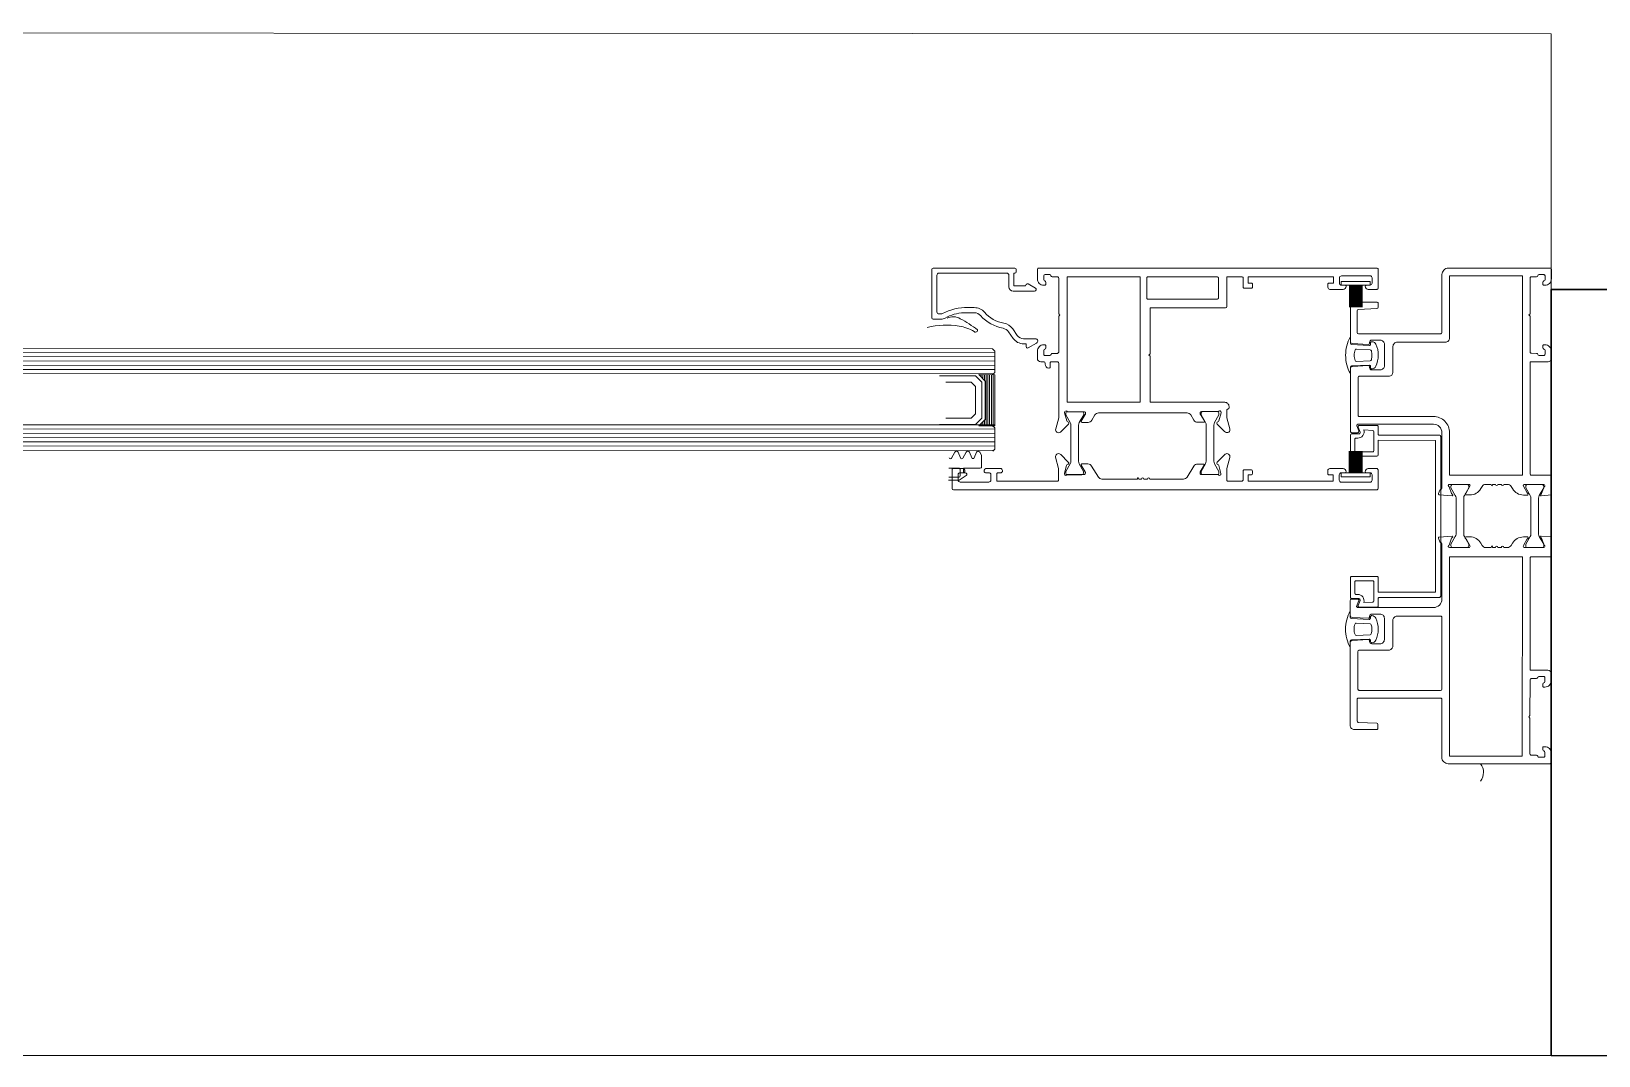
# Model space of a CAD drawing. Header units: centimetres. Extents: x 118932 to 154602, y -32682 to -23521.
# Drawn here: x 140392.62 to 140429.42, y -29473.18 to -29449.11 of the extents above; entities that cross this region are included whole.
import ezdxf

# ---------------------------------------------------------------- set-up
doc = ezdxf.new("R2010")
doc.units = ezdxf.units.CM
doc.header["$LTSCALE"] = 50
doc.header["$MEASUREMENT"] = 0
for name, color, linetype, lineweight, true_color in [('GEN_02_TF_Pencere', 7, 'Continuous', 9, 0x6093ac), ('GEN_05_ML_Mermer', 7, 'Continuous', 9, 0x9d8692), ('GEN_06_GR_İnce', 7, 'Continuous', 13, 0xb0b0a9), ('KALACAK DUVARLAR', 7, 'Continuous', 30, 0x005387)]:
    doc.layers.add(name, color=color, linetype=linetype, lineweight=lineweight, true_color=true_color)

# ---------------------------------------------------------------- blocks, each defined once
blk = doc.blocks.new('KALACAK DUVALAR LEVEL 0 B BLOK')
at = {"layer": 'KALACAK DUVARLAR'}
blk.add_lwpolyline([(-667.172, -14.787), (-678.13, -14.787), (-678.13, -32.787), (-667.174, -32.788)], dxfattribs=at)
blk = doc.blocks.new('P27__')
at = {"layer": 'GEN_02_TF_Pencere', "linetype": 'Continuous'}
for p, q in [((140399.375, -29457.082, 0), (140399.375, -29457.592, 0)), ((140399.395, -29457.082, 0), (140399.395, -29457.592, 0)), ((140399.415, -29457.082, 0), (140399.415, -29457.592, 0)), ((140399.435, -29457.082, 0), (140399.435, -29457.592, 0)), ((140399.455, -29457.082, 0), (140399.455, -29457.592, 0)), ((140399.475, -29457.082, 0), (140399.475, -29457.592, 0)), ((140399.495, -29457.082, 0), (140399.495, -29457.592, 0)), ((140399.515, -29457.082, 0), (140399.515, -29457.592, 0)), ((140399.535, -29457.082, 0), (140399.535, -29457.592, 0)), ((140399.555, -29457.082, 0), (140399.555, -29457.592, 0)), ((140399.575, -29457.082, 0), (140399.575, -29457.592, 0)), ((140399.595, -29457.082, 0), (140399.595, -29457.592, 0)), ((140399.615, -29457.082, 0), (140399.615, -29457.592, 0)), ((140399.635, -29457.082, 0), (140399.635, -29457.592, 0)), ((140399.655, -29457.082, 0), (140399.655, -29457.592, 0)), ((140399.675, -29457.082, 0), (140399.675, -29457.592, 0)), ((140399.374, -29461.488, 0), (140399.374, -29460.978, 0)), ((140399.394, -29461.488, 0), (140399.394, -29460.978, 0)), ((140399.414, -29461.488, 0), (140399.414, -29460.978, 0)), ((140399.434, -29461.488, 0), (140399.434, -29460.978, 0)), ((140399.454, -29461.488, 0), (140399.454, -29460.978, 0)), ((140399.474, -29461.488, 0), (140399.474, -29460.978, 0)), ((140399.494, -29461.488, 0), (140399.494, -29460.978, 0)), ((140399.514, -29461.488, 0), (140399.514, -29460.978, 0)), ((140399.534, -29461.488, 0), (140399.534, -29460.978, 0)), ((140399.554, -29461.488, 0), (140399.554, -29460.978, 0)), ((140399.574, -29461.488, 0), (140399.574, -29460.978, 0)), ((140399.594, -29461.488, 0), (140399.594, -29460.978, 0)), ((140399.614, -29461.488, 0), (140399.614, -29460.978, 0)), ((140399.634, -29461.488, 0), (140399.634, -29460.978, 0)), ((140399.654, -29461.488, 0), (140399.654, -29460.978, 0)), ((140399.674, -29461.488, 0), (140399.674, -29460.978, 0))]:
    blk.add_line(p, q, dxfattribs=at)
at = {"layer": 'GEN_02_TF_Pencere'}
for p, q in [((140390.597, -29458.181, 0), (140390.585, -29458.179, 0)), ((140390.993, -29458.575, 0), (140350.619, -29458.551, 0)), ((140391.049, -29458.663, 0), (140350.619, -29458.651, 0)), ((140390.993, -29458.575, 0), (140391.049, -29458.632, 0)), ((140391.049, -29458.632, 0), (140391.049, -29459.132, 0)), ((140391.049, -29458.763, 0), (140350.619, -29458.751, 0)), ((140391.049, -29458.863, 0), (140350.619, -29458.851, 0)), ((140391.049, -29458.963, 0), (140350.619, -29458.951, 0)), ((140391.049, -29459.063, 0), (140350.619, -29459.051, 0)), ((140391.017, -29459.163, 0), (140350.619, -29459.151, 0)), ((140389.749, -29459.211, 0), (140390.599, -29459.211, 0)), ((140389.899, -29459.361, 0), (140390.499, -29459.361, 0)), ((140390.499, -29459.361, 0), (140390.599, -29459.461, 0)), ((140390.599, -29459.211, 0), (140390.749, -29459.361, 0)), ((140391.049, -29459.182, 0), (140390.674, -29459.181, 0)), ((140390.674, -29459.181, 0), (140390.824, -29459.331, 0)), ((140390.689, -29459.181, 0), (140390.689, -29459.196, 0)), ((140390.729, -29459.181, 0), (140390.729, -29459.236, 0)), ((140390.749, -29459.361, 0), (140390.749, -29460.201, 0)), ((140390.769, -29459.181, 0), (140390.769, -29459.276, 0)), ((140390.809, -29459.181, 0), (140390.809, -29459.316, 0)), ((140390.824, -29459.331, 0), (140390.824, -29460.231, 0)), ((140390.849, -29459.181, 0), (140390.849, -29460.381, 0)), ((140390.889, -29459.181, 0), (140390.889, -29460.381, 0)), ((140390.929, -29459.181, 0), (140390.929, -29460.381, 0)), ((140390.969, -29459.181, 0), (140390.969, -29460.381, 0)), ((140391.049, -29459.132, 0), (140390.999, -29459.181, 0)), ((140391.009, -29459.181, 0), (140391.009, -29460.381, 0)), ((140391.049, -29460.382, 0), (140391.049, -29459.182, 0)), ((140391.049, -29459.182, 0), (140391.049, -29459.182, 0)), ((140391.049, -29459.182, 0), (140391.049, -29460.382, 0)), ((140390.599, -29459.461, 0), (140390.599, -29460.101, 0)), ((140390.599, -29460.101, 0), (140390.499, -29460.201, 0)), ((140391.049, -29460.363, 0), (140350.619, -29460.351, 0)), ((140391.049, -29460.463, 0), (140350.619, -29460.451, 0)), ((140390.599, -29460.351, 0), (140389.749, -29460.351, 0)), ((140390.499, -29460.201, 0), (140389.899, -29460.201, 0)), ((140390.749, -29460.201, 0), (140390.599, -29460.351, 0)), ((140390.824, -29460.231, 0), (140390.674, -29460.381, 0)), ((140390.674, -29460.381, 0), (140391.049, -29460.382, 0)), ((140390.689, -29460.366, 0), (140390.689, -29460.381, 0)), ((140390.729, -29460.326, 0), (140390.729, -29460.381, 0)), ((140390.769, -29460.286, 0), (140390.769, -29460.381, 0)), ((140390.809, -29460.246, 0), (140390.809, -29460.381, 0)), ((140390.999, -29460.381, 0), (140391.049, -29460.432, 0)), ((140391.049, -29460.432, 0), (140391.048, -29460.932, 0)), ((140391.048, -29460.863, 0), (140350.618, -29460.851, 0)), ((140391.049, -29460.563, 0), (140350.619, -29460.551, 0)), ((140391.049, -29460.663, 0), (140350.619, -29460.651, 0)), ((140391.049, -29460.763, 0), (140350.619, -29460.751, 0)), ((140391.017, -29460.963, 0), (140350.618, -29460.951, 0)), ((140390.113, -29461.001, 0), (140390.035, -29461.141, 0)), ((140390.245, -29461.138, 0), (140390.189, -29461.005, 0)), ((140390.378, -29461.001, 0), (140390.299, -29461.141, 0)), ((140390.508, -29461.137, 0), (140390.453, -29461.004, 0)), ((140390.62, -29461.004, 0), (140390.565, -29461.137, 0)), ((140390.728, -29461.058, 0), (140390.695, -29461.001, 0)), ((140390.738, -29461.349, 0), (140390.738, -29461.098, 0)), ((140391.048, -29460.932, 0), (140391.005, -29460.975, 0)), ((140389.973, -29461.376, 0), (140390.203, -29461.375, 0)), ((140390.204, -29461.587, 0), (140389.974, -29461.587, 0)), ((140390.214, -29461.658, 0), (140390.377, -29461.554, 0)), ((140390.233, -29461.402, 0), (140390.234, -29461.561, 0)), ((140390.314, -29461.49, 0), (140390.313, -29461.375, 0)), ((140390.313, -29461.375, 0), (140390.708, -29461.375, 0)), ((140390.354, -29461.49, 0), (140390.314, -29461.49, 0)), ((140389.964, -29461.658, 0), (140390.214, -29461.658, 0))]:
    blk.add_line(p, q, dxfattribs=at)
at = {"layer": 'GEN_02_TF_Pencere', "extrusion": (0, 0, -1), "elevation": 0}
for points in [[(-140389.6, -29456.675), (-140391.52, -29456.676, 0.41421), (-140391.55, -29456.706), (-140391.55, -29456.766, 0.41421), (-140391.52, -29456.796), (-140391.5, -29456.796), (-140391.5, -29457.096), (-140391.77, -29457.096), (-140391.79, -29457.061, 0.414213), (-140391.831, -29457.05), (-140392.002, -29457.148, 0.767327), (-140391.984, -29457.216), (-140391.48, -29457.216, 0.414213), (-140391.38, -29457.116), (-140391.38, -29456.846, -0.414213), (-140391.33, -29456.796), (-140389.74, -29456.795, -0.414213), (-140389.69, -29456.845), (-140389.689, -29457.705, -0.414213), (-140389.739, -29457.755), (-140389.791, -29457.755, -0.127549), (-140389.825, -29457.746, 0.13898), (-140390.42, -29457.606), (-140390.568, -29457.606, 0.215322), (-140390.809, -29457.715, -0.168624), (-140391.265, -29457.973, 0.197358), (-140391.47, -29458.105), (-140391.578, -29458.259, -0.244575), (-140391.725, -29458.336), (-140392.005, -29458.336, 0.767327), (-140392.032, -29458.438), (-140391.834, -29458.552, 0.577351), (-140391.789, -29458.526), (-140391.789, -29458.456), (-140391.725, -29458.456, 0.244575), (-140391.48, -29458.328), (-140391.372, -29458.173, -0.197358), (-140391.244, -29458.091, 0.168624), (-140390.718, -29457.794, -0.215322), (-140390.568, -29457.726), (-140390.322, -29457.726, -0.114883), (-140389.885, -29457.85, 0.126996), (-140389.788, -29457.875), (-140389.599, -29457.875, 0.414213), (-140389.569, -29457.845), (-140389.57, -29456.705, 0.414213), (-140389.6, -29456.675)], [(-140392.08, -29456.68), (-140400.02, -29456.678, 0.198912), (-140400.041, -29456.687, 0.198912), (-140400.05, -29456.708), (-140400.05, -29457.148, 0.414214), (-140400.02, -29457.178), (-140399.82, -29457.178, 0.414214), (-140399.75, -29457.108, 0.414214), (-140399.78, -29457.078), (-140399.86, -29457.078, -0.414214), (-140399.91, -29457.028), (-140399.91, -29456.908, -0.414214), (-140399.86, -29456.858), (-140399.19, -29456.859, -0.414214), (-140399.14, -29456.909), (-140399.14, -29457.029, -0.414214), (-140399.19, -29457.079), (-140399.27, -29457.079, 0.414214), (-140399.3, -29457.109, 0.414214), (-140399.23, -29457.179), (-140398.92, -29457.179, 0.414214), (-140398.87, -29457.129), (-140398.87, -29457.059, 0.414214), (-140398.9, -29457.029), (-140399, -29457.029), (-140399, -29456.879), (-140397, -29456.879), (-140397, -29457.029), (-140397.07, -29457.029, 0.414214), (-140397.1, -29457.059), (-140397.1, -29457.119, 0.414214), (-140397.07, -29457.149), (-140396.91, -29457.149, 0.414214), (-140396.88, -29457.119), (-140396.88, -29456.909, -0.414214), (-140396.85, -29456.879), (-140396.5, -29456.879), (-140396.5, -29457.58, 0.414213), (-140396.47, -29457.61), (-140394.7, -29457.61), (-140394.7, -29458.69), (-140394.67, -29458.72), (-140394.7, -29458.75), (-140394.7, -29459.83), (-140396.45, -29459.83, 0.414277), (-140396.55, -29459.93), (-140396.55, -29459.964, 0.339312), (-140396.535, -29459.984), (-140396.515, -29459.989, -0.339802), (-140396.5, -29460.008), (-140396.5, -29460.195), (-140396.57, -29460.456, 0.700085), (-140396.463, -29460.531), (-140396.445, -29460.519), (-140396.273, -29460.346, 0.617948), (-140396.289, -29460.286, -0.283637), (-140396.312, -29460.264), (-140396.363, -29460.08), (-140396.363, -29460.062, -0.673161), (-140396.311, -29460.041, 0.202488), (-140396.29, -29460.05), (-140395.903, -29460.05, -0.414214), (-140395.873, -29460.08), (-140395.873, -29460.101, -0.137872), (-140395.877, -29460.117), (-140395.97, -29460.269, 0.585524), (-140395.953, -29460.3), (-140395.811, -29460.3, 0.261413), (-140395.725, -29460.252), (-140395.65, -29460.128, -0.261413), (-140395.564, -29460.08), (-140394.657, -29460.08), (-140393.487, -29460.08, -0.261413), (-140393.401, -29460.128), (-140393.326, -29460.253, 0.261413), (-140393.24, -29460.301), (-140393.098, -29460.301, 0.585524), (-140393.081, -29460.27), (-140393.174, -29460.118, -0.137872), (-140393.178, -29460.102), (-140393.178, -29460.081, -0.414214), (-140393.148, -29460.051), (-140392.761, -29460.051, 0.202488), (-140392.739, -29460.042, -0.673161), (-140392.688, -29460.063), (-140392.688, -29460.081), (-140392.739, -29460.265, -0.283637), (-140392.762, -29460.287, 0.617948), (-140392.778, -29460.347), (-140392.606, -29460.52), (-140392.589, -29460.532, 0.700085), (-140392.481, -29460.457), (-140392.55, -29460.196), (-140392.55, -29458.91, -0.414214), (-140392.52, -29458.88), (-140392.38, -29458.88, -0.414214), (-140392.35, -29458.91), (-140392.35, -29459, 0.463003), (-140392.316, -29459.03, 0.372825), (-140392.23, -29458.931), (-140392.23, -29458.91, -0.414214), (-140392.2, -29458.88), (-140392.13, -29458.88, 0.414214), (-140392.05, -29458.8), (-140392.05, -29458.63, 0.414214), (-140392.2, -29458.48), (-140392.22, -29458.48, 0.414214), (-140392.25, -29458.51), (-140392.25, -29458.551, 0.380812), (-140392.225, -29458.581, -0.365977), (-140392.2, -29458.61), (-140392.2, -29458.7, -0.414214), (-140392.23, -29458.73), (-140392.34, -29458.73, -0.365977), (-140392.37, -29458.705, 0.369187), (-140392.399, -29458.68), (-140392.52, -29458.68, -0.414214), (-140392.55, -29458.65), (-140392.55, -29457.81), (-140392.58, -29457.78), (-140392.55, -29457.75), (-140392.55, -29456.91, -0.414214), (-140392.52, -29456.88), (-140392.399, -29456.88, 0.365995), (-140392.369, -29456.855, -0.365977), (-140392.34, -29456.83), (-140392.23, -29456.83, -0.414214), (-140392.2, -29456.86), (-140392.2, -29456.95, -0.374045), (-140392.225, -29456.98, 0.366034), (-140392.25, -29457.01), (-140392.25, -29457.05, 0.414214), (-140392.22, -29457.08), (-140392.2, -29457.08, 0.414214), (-140392.05, -29456.93), (-140392.05, -29456.71, 0.414214), (-140392.08, -29456.68)], [(-140404.09, -29456.68), (-140401.7, -29456.679, -0.414214), (-140401.55, -29456.829), (-140401.549, -29458.189, 0.414214), (-140401.519, -29458.219), (-140399.588, -29458.219, 0.414214), (-140399.558, -29458.189), (-140399.558, -29457.678, 0.400696), (-140399.587, -29457.648), (-140400.021, -29457.628, -0.400696), (-140400.05, -29457.598), (-140400.05, -29457.508, -0.414214), (-140400.02, -29457.478), (-140399.499, -29457.478, -0.414214), (-140399.399, -29457.578), (-140399.398, -29458.399, -0.399104), (-140399.446, -29458.449), (-140399.82, -29458.469, -0.429487), (-140399.851, -29458.439), (-140399.851, -29458.419, 0.414214), (-140399.901, -29458.369), (-140400.099, -29458.369, 0.414214), (-140400.199, -29458.469), (-140400.199, -29458.969, 0.414214), (-140400.099, -29459.069), (-140399.901, -29459.069, 0.414214), (-140399.851, -29459.019), (-140399.851, -29458.999, -0.429495), (-140399.819, -29458.969), (-140399.445, -29458.988, -0.399096), (-140399.398, -29459.038), (-140399.398, -29460.514, -0.414214), (-140399.428, -29460.544), (-140399.566, -29460.544, -0.518649), (-140399.594, -29460.504), (-140399.551, -29460.384, 0.518649), (-140399.58, -29460.344), (-140401.349, -29460.345, 0.414214), (-140401.549, -29460.545), (-140401.548, -29461.848, 0.41134), (-140401.518, -29461.878, -0.312805), (-140401.5, -29461.891), (-140401.469, -29461.975, -0.493156), (-140401.486, -29462.002), (-140401.786, -29462.028, -0.957545), (-140401.791, -29461.988, 0.268123), (-140401.776, -29461.976), (-140401.718, -29461.816, 0.843087), (-140401.728, -29461.758), (-140402.18, -29461.758, 0.577366), (-140402.206, -29461.803), (-140402.115, -29461.96, 0.182928), (-140402.104, -29461.969, -0.849637), (-140402.11, -29462.008), (-140402.203, -29462.008, -0.267944), (-140402.462, -29461.858), (-140402.491, -29461.808, 0.267964), (-140402.578, -29461.758), (-140402.701, -29461.758), (-140402.723, -29461.796), (-140402.745, -29461.758), (-140402.803, -29461.758, -1), (-140402.863, -29461.758), (-140402.943, -29461.758, -1), (-140403.003, -29461.758), (-140403.088, -29461.758, 0.267966), (-140403.175, -29461.809), (-140403.204, -29461.859, -0.267944), (-140403.464, -29462.009), (-140403.556, -29462.009, -0.849744), (-140403.562, -29461.97, 0.182697), (-140403.552, -29461.961), (-140403.461, -29461.804, 0.577366), (-140403.487, -29461.759), (-140403.938, -29461.759, 0.843081), (-140403.948, -29461.817), (-140403.89, -29461.976, 0.267761), (-140403.875, -29461.989, -0.957329), (-140403.88, -29462.029), (-140404.118, -29462.008), (-140404.118, -29461.849), (-140404.118, -29461.571, -0.414214), (-140404.088, -29461.541), (-140403.648, -29461.541, 0.414214), (-140403.618, -29461.511), (-140403.619, -29458.879), (-140404.039, -29458.88, -0.414214), (-140404.119, -29458.8), (-140404.119, -29458.63, -0.414214), (-140403.969, -29458.48), (-140403.939, -29458.48, -0.414214), (-140403.919, -29458.5), (-140403.919, -29458.55, -0.36604), (-140403.944, -29458.58, 0.365984), (-140403.969, -29458.61), (-140403.969, -29458.7, 0.414214), (-140403.939, -29458.73), (-140403.829, -29458.73, 0.367429), (-140403.8, -29458.704, -0.364526), (-140403.77, -29458.68), (-140403.649, -29458.679, 0.414214), (-140403.619, -29458.649), (-140403.619, -29457.809), (-140403.589, -29457.779), (-140403.619, -29457.749), (-140403.62, -29456.909, 0.414214), (-140403.65, -29456.879), (-140403.771, -29456.88, -0.364526), (-140403.8, -29456.855, 0.367429), (-140403.83, -29456.83), (-140403.94, -29456.83, 0.414214), (-140403.97, -29456.86), (-140403.97, -29456.95, 0.365984), (-140403.945, -29456.979, -0.36604), (-140403.92, -29457.009), (-140403.92, -29457.06, -0.414214), (-140403.94, -29457.08), (-140403.97, -29457.08, -0.414214), (-140404.12, -29456.93), (-140404.12, -29456.71, -0.414214), (-140404.09, -29456.68)], [(-140401.73, -29456.859), (-140403.44, -29456.859), (-140403.438, -29461.541), (-140401.728, -29461.54), (-140401.729, -29460.545, -0.414214), (-140401.349, -29460.165), (-140399.608, -29460.164, 0.414214), (-140399.578, -29460.134), (-140399.578, -29459.249, 0.414214), (-140399.608, -29459.219), (-140400.299, -29459.219, -0.414214), (-140400.399, -29459.119), (-140400.399, -29458.519, 0.414214), (-140400.499, -29458.419), (-140401.629, -29458.419, -0.414214), (-140401.729, -29458.319), (-140401.73, -29456.859)], [(-140394.629, -29457.401, -0.198912), (-140394.65, -29457.41), (-140396.27, -29457.41, -0.414214), (-140396.3, -29457.38), (-140396.3, -29456.909, -0.414214), (-140396.27, -29456.879), (-140394.65, -29456.88, -0.414214), (-140394.62, -29456.91), (-140394.62, -29457.38, -0.198912), (-140394.629, -29457.401)], [(-140399.398, -29459.156, 0.064394), (-140399.314, -29458.948, 0.064394), (-140399.287, -29458.725, 0.129325), (-140399.398, -29458.294), (-140399.398, -29458.444, -0.399528), (-140399.427, -29458.474), (-140399.84, -29458.495, -0.414214), (-140399.87, -29458.465), (-140399.87, -29458.437, 0.414214), (-140399.9, -29458.407), (-140399.907, -29458.407, 0.295923), (-140399.999, -29458.467, 0.104809), (-140400.054, -29458.726, 0.104809), (-140399.998, -29458.985, 0.295923), (-140399.907, -29459.044), (-140399.9, -29459.044, 0.414214), (-140399.87, -29459.014), (-140399.87, -29458.986, -0.414214), (-140399.84, -29458.956), (-140399.427, -29458.976, -0.399528), (-140399.398, -29459.006), (-140399.398, -29459.156)], [(-140399.54, -29458.87), (-140399.864, -29458.854, -0.337036), (-140399.892, -29458.831, -0.054259), (-140399.904, -29458.726, -0.054259), (-140399.892, -29458.621, -0.337036), (-140399.865, -29458.597), (-140399.54, -29458.58, -0.32284), (-140399.51, -29458.599, -0.093955), (-140399.487, -29458.725, -0.093955), (-140399.51, -29458.851, -0.32284), (-140399.54, -29458.87)], [(-140393.017, -29460.367), (-140393.017, -29461.215, -0.131653), (-140393.033, -29461.275), (-140393.136, -29461.455), (-140393.136, -29461.491, 0.414213), (-140393.096, -29461.531), (-140392.756, -29461.531, 0.414214), (-140392.716, -29461.49), (-140392.716, -29461.454), (-140392.82, -29461.274, -0.131652), (-140392.837, -29461.214), (-140392.837, -29460.367, -0.131652), (-140392.821, -29460.307), (-140392.717, -29460.127), (-140392.717, -29460.09, 0.414214), (-140392.757, -29460.051), (-140393.097, -29460.051, 0.414213), (-140393.137, -29460.091), (-140393.137, -29460.127), (-140393.033, -29460.307, -0.131652), (-140393.017, -29460.367)], [(-140396.013, -29460.366), (-140396.013, -29461.214, 0.131653), (-140395.996, -29461.274), (-140395.892, -29461.454), (-140395.892, -29461.49, -0.414213), (-140395.932, -29461.53), (-140396.272, -29461.53, -0.414214), (-140396.312, -29461.49), (-140396.312, -29461.454), (-140396.209, -29461.274, 0.131652), (-140396.193, -29461.214), (-140396.193, -29460.366, 0.131652), (-140396.209, -29460.306), (-140396.313, -29460.126), (-140396.313, -29460.09, -0.414214), (-140396.273, -29460.05), (-140395.933, -29460.05, -0.414213), (-140395.893, -29460.09), (-140395.893, -29460.126), (-140395.997, -29460.306, 0.131652), (-140396.013, -29460.366)], [(-140400.051, -29464.614, 0.198912), (-140400.042, -29464.635, 0.198912), (-140400.021, -29464.644), (-140399.61, -29464.644, 0.518649), (-140399.582, -29464.604), (-140399.625, -29464.484, -0.518649), (-140399.597, -29464.444), (-140399.43, -29464.444, 0.414214), (-140399.4, -29464.414), (-140399.4, -29463.953, 0.414214), (-140399.43, -29463.923), (-140400.021, -29463.923, 0.414214), (-140400.051, -29463.953), (-140400.051, -29464.293), (-140401.4, -29464.294), (-140401.4, -29462.509), (-140401.401, -29460.724), (-140400.052, -29460.723), (-140400.052, -29461.063, 0.414214), (-140400.022, -29461.093), (-140399.431, -29461.093, 0.414214), (-140399.401, -29461.063), (-140399.401, -29460.603, 0.414214), (-140399.431, -29460.573), (-140399.598, -29460.573, -0.518649), (-140399.626, -29460.533), (-140399.583, -29460.413, 0.518649), (-140399.612, -29460.373), (-140400.022, -29460.373, 0.414214), (-140400.052, -29460.403), (-140400.052, -29460.573, -0.414214), (-140400.082, -29460.603), (-140401.491, -29460.604, 0.414214), (-140401.521, -29460.634), (-140401.52, -29462.509), (-140401.52, -29464.384, 0.414214), (-140401.49, -29464.414), (-140400.081, -29464.413, -0.414214), (-140400.051, -29464.443), (-140400.051, -29464.614)], [(-140399.952, -29460.963), (-140399.952, -29460.522, -0.395113), (-140399.924, -29460.492), (-140399.715, -29460.479, 0.505029), (-140399.571, -29460.673), (-140399.531, -29460.673, -0.414214), (-140399.501, -29460.703), (-140399.501, -29460.963, -0.414214), (-140399.531, -29460.993), (-140399.922, -29460.993, -0.414214), (-140399.952, -29460.963)], [(-140400.018, -29461.887), (-140390.078, -29461.884, 0.414214), (-140390.048, -29461.854), (-140390.048, -29461.414, 0.414214), (-140390.078, -29461.384), (-140390.278, -29461.384, 0.414214), (-140390.348, -29461.454, 0.414214), (-140390.318, -29461.484), (-140390.238, -29461.484, -0.414214), (-140390.188, -29461.534), (-140390.188, -29461.654, -0.414214), (-140390.238, -29461.704), (-140390.908, -29461.704, -0.414214), (-140390.958, -29461.654), (-140390.958, -29461.534, -0.414214), (-140390.908, -29461.484), (-140390.828, -29461.484, 0.414214), (-140390.798, -29461.454, 0.414214), (-140390.868, -29461.384), (-140391.178, -29461.384, 0.414214), (-140391.228, -29461.434), (-140391.228, -29461.454, 0.414214), (-140391.198, -29461.484), (-140391.128, -29461.484, -0.414214), (-140391.098, -29461.514), (-140391.098, -29461.684), (-140392.518, -29461.684, -0.414214), (-140392.548, -29461.654), (-140392.548, -29461.383), (-140392.478, -29461.123, 0.700075), (-140392.586, -29461.047), (-140392.604, -29461.06), (-140392.775, -29461.233, 0.617785), (-140392.759, -29461.293, -0.283333), (-140392.737, -29461.315), (-140392.686, -29461.499), (-140392.686, -29461.517, -0.673162), (-140392.737, -29461.538, 0.202354), (-140392.759, -29461.529), (-140393.146, -29461.529, -0.415901), (-140393.176, -29461.499), (-140393.176, -29461.477, -0.137872), (-140393.171, -29461.462), (-140393.078, -29461.309, 0.585714), (-140393.095, -29461.279), (-140393.238, -29461.279, 0.30109), (-140393.323, -29461.327), (-140393.482, -29461.587, -0.261413), (-140393.567, -29461.635), (-140394.391, -29461.635), (-140394.413, -29461.597), (-140394.435, -29461.635), (-140394.493, -29461.635, 1), (-140394.553, -29461.635), (-140394.633, -29461.635, 1), (-140394.693, -29461.635), (-140395.479, -29461.635, -0.261413), (-140395.564, -29461.588), (-140395.723, -29461.328, 0.261381), (-140395.808, -29461.28), (-140395.951, -29461.28, 0.585524), (-140395.968, -29461.31), (-140395.875, -29461.463, -0.137707), (-140395.871, -29461.478), (-140395.871, -29461.5, -0.414214), (-140395.901, -29461.53), (-140396.288, -29461.53, 0.202488), (-140396.309, -29461.539, -0.673126), (-140396.361, -29461.518), (-140396.361, -29461.5), (-140396.31, -29461.316, -0.283536), (-140396.287, -29461.294, 0.617796), (-140396.271, -29461.234), (-140396.442, -29461.061), (-140396.46, -29461.048, 0.700399), (-140396.568, -29461.124), (-140396.498, -29461.385), (-140396.498, -29461.656, -0.414214), (-140396.528, -29461.686), (-140396.848, -29461.686, -0.414214), (-140396.878, -29461.656), (-140396.878, -29461.446, 0.414214), (-140396.908, -29461.416), (-140397.068, -29461.416, 0.414214), (-140397.098, -29461.446), (-140397.098, -29461.506, 0.414214), (-140397.068, -29461.536), (-140396.998, -29461.536), (-140396.998, -29461.686), (-140398.998, -29461.687), (-140398.998, -29461.537), (-140398.898, -29461.536, 0.414214), (-140398.868, -29461.506), (-140398.868, -29461.436, 0.414214), (-140398.918, -29461.386), (-140399.228, -29461.387, 0.414214), (-140399.298, -29461.457, 0.414214), (-140399.268, -29461.487), (-140399.188, -29461.487, -0.414214), (-140399.138, -29461.537), (-140399.138, -29461.657, -0.414214), (-140399.188, -29461.707), (-140399.858, -29461.707, -0.414214), (-140399.908, -29461.657), (-140399.908, -29461.537, -0.414214), (-140399.858, -29461.487), (-140399.778, -29461.487, 0.414214), (-140399.748, -29461.457, 0.414214), (-140399.818, -29461.387), (-140400.018, -29461.387, 0.414214), (-140400.048, -29461.417), (-140400.048, -29461.857, 0.414214), (-140400.018, -29461.887)], [(-140402.059, -29462.078), (-140402.059, -29462.926, -0.131652), (-140402.075, -29462.986), (-140402.179, -29463.166), (-140402.179, -29463.202, 0.414214), (-140402.139, -29463.242), (-140401.799, -29463.242, 0.414214), (-140401.759, -29463.202), (-140401.759, -29463.166), (-140401.863, -29462.986, -0.131652), (-140401.879, -29462.926), (-140401.879, -29462.078, -0.131652), (-140401.863, -29462.018), (-140401.76, -29461.838), (-140401.76, -29461.802, 0.414214), (-140401.8, -29461.762), (-140402.14, -29461.762, 0.414214), (-140402.18, -29461.802), (-140402.18, -29461.838), (-140402.076, -29462.018, -0.131652), (-140402.059, -29462.078)], [(-140403.818, -29462.079), (-140403.818, -29462.927, -0.131652), (-140403.834, -29462.987), (-140403.938, -29463.167), (-140403.938, -29463.203, 0.414214), (-140403.898, -29463.243), (-140403.558, -29463.243, 0.414214), (-140403.518, -29463.203), (-140403.518, -29463.167), (-140403.622, -29462.987, -0.131652), (-140403.638, -29462.927), (-140403.638, -29462.079, -0.131652), (-140403.622, -29462.019), (-140403.518, -29461.839), (-140403.518, -29461.803, 0.414214), (-140403.558, -29461.763), (-140403.898, -29461.763, 0.414214), (-140403.938, -29461.803), (-140403.938, -29461.839), (-140403.834, -29462.019, -0.131652), (-140403.818, -29462.079)], [(-140403.617, -29466.122), (-140403.618, -29463.491, 0.414214), (-140403.648, -29463.461), (-140404.088, -29463.461, -0.414214), (-140404.118, -29463.431), (-140404.118, -29463.153), (-140404.118, -29462.994), (-140403.88, -29462.973, -0.957329), (-140403.875, -29463.012, 0.267761), (-140403.89, -29463.025), (-140403.948, -29463.184, 0.843081), (-140403.938, -29463.243), (-140403.486, -29463.243, 0.577366), (-140403.46, -29463.198), (-140403.551, -29463.041, 0.182697), (-140403.562, -29463.032, -0.849744), (-140403.556, -29462.993), (-140403.463, -29462.993, -0.267944), (-140403.204, -29463.143), (-140403.175, -29463.193, 0.267966), (-140403.088, -29463.242), (-140403.003, -29463.242, -1), (-140402.943, -29463.242), (-140402.863, -29463.242, -1), (-140402.803, -29463.242), (-140402.745, -29463.242), (-140402.723, -29463.204), (-140402.701, -29463.242), (-140402.577, -29463.242, 0.267964), (-140402.491, -29463.192), (-140402.462, -29463.142, -0.267944), (-140402.202, -29462.992), (-140402.11, -29462.992, -0.849637), (-140402.103, -29463.031, 0.182928), (-140402.114, -29463.04), (-140402.205, -29463.197, 0.577366), (-140402.179, -29463.242), (-140401.728, -29463.242, 0.843087), (-140401.718, -29463.184), (-140401.776, -29463.025, 0.268123), (-140401.791, -29463.012, -0.957545), (-140401.786, -29462.972), (-140401.486, -29462.998, -0.493156), (-140401.469, -29463.025), (-140401.499, -29463.109, -0.312805), (-140401.518, -29463.122, 0.41134), (-140401.548, -29463.152), (-140401.547, -29464.455, 0.414214), (-140401.347, -29464.655), (-140399.576, -29464.655, 0.414214), (-140399.546, -29464.625), (-140399.596, -29464.485, -0.414214), (-140399.566, -29464.455), (-140399.426, -29464.455, -0.414214), (-140399.396, -29464.485), (-140399.396, -29464.835, -0.399096), (-140399.444, -29464.885), (-140399.817, -29464.905, -0.429495), (-140399.849, -29464.875), (-140399.849, -29464.855, 0.414214), (-140399.899, -29464.805), (-140400.097, -29464.805, 0.414214), (-140400.197, -29464.905), (-140400.197, -29465.405, 0.414214), (-140400.097, -29465.505), (-140399.899, -29465.505, 0.414214), (-140399.849, -29465.455), (-140399.849, -29465.435, -0.429487), (-140399.817, -29465.405), (-140399.443, -29465.424, -0.399104), (-140399.396, -29465.474), (-140399.395, -29467.42, -0.414214), (-140399.495, -29467.521), (-140400.016, -29467.521, -0.414214), (-140400.046, -29467.491), (-140400.046, -29467.401, -0.400696), (-140400.018, -29467.371), (-140399.584, -29467.35, 0.400696), (-140399.555, -29467.321), (-140399.556, -29466.81, 0.414214), (-140399.586, -29466.78), (-140401.517, -29466.781, 0.414214), (-140401.547, -29466.811), (-140401.546, -29468.171, -0.414214), (-140401.696, -29468.321), (-140404.086, -29468.322, -0.414214), (-140404.116, -29468.292), (-140404.116, -29468.072, -0.414214), (-140403.966, -29467.922), (-140403.936, -29467.922, -0.414214), (-140403.916, -29467.942), (-140403.916, -29467.993, -0.36604), (-140403.941, -29468.022, 0.365984), (-140403.966, -29468.052), (-140403.966, -29468.142, 0.414214), (-140403.936, -29468.172), (-140403.826, -29468.172, 0.367429), (-140403.797, -29468.147, -0.364526), (-140403.767, -29468.122), (-140403.646, -29468.122, 0.414214), (-140403.616, -29468.092), (-140403.616, -29467.252), (-140403.586, -29467.222), (-140403.616, -29467.192), (-140403.617, -29466.352, 0.414214), (-140403.647, -29466.322), (-140403.768, -29466.322, -0.364526), (-140403.797, -29466.297, 0.367429), (-140403.827, -29466.272), (-140403.937, -29466.272, 0.414214), (-140403.967, -29466.302), (-140403.967, -29466.392, 0.365984), (-140403.942, -29466.422, -0.36604), (-140403.917, -29466.451), (-140403.917, -29466.502, -0.414214), (-140403.937, -29466.522), (-140403.967, -29466.522, -0.414214), (-140404.117, -29466.372), (-140404.117, -29466.202, -0.414214), (-140404.037, -29466.122), (-140403.617, -29466.122)], [(-140399.943, -29464.515, -0.190395), (-140399.951, -29464.494), (-140399.951, -29464.053, -0.414214), (-140399.921, -29464.023), (-140399.53, -29464.023, -0.414214), (-140399.5, -29464.053), (-140399.5, -29464.314, -0.414214), (-140399.53, -29464.344), (-140399.57, -29464.344, 0.505029), (-140399.713, -29464.538), (-140399.923, -29464.524, -0.190395), (-140399.943, -29464.515)], [(-140399.396, -29465.593, 0.064394), (-140399.312, -29465.384, 0.064394), (-140399.285, -29465.161, 0.129325), (-140399.396, -29464.731), (-140399.396, -29464.881, -0.399528), (-140399.425, -29464.911), (-140399.838, -29464.932, -0.414214), (-140399.868, -29464.902), (-140399.868, -29464.873, 0.414214), (-140399.898, -29464.843), (-140399.905, -29464.843, 0.295923), (-140399.997, -29464.903, 0.104809), (-140400.052, -29465.162, 0.104809), (-140399.996, -29465.421, 0.295923), (-140399.905, -29465.48), (-140399.898, -29465.48, 0.414214), (-140399.868, -29465.45), (-140399.868, -29465.422, -0.414214), (-140399.838, -29465.392), (-140399.424, -29465.412, -0.399528), (-140399.396, -29465.442), (-140399.396, -29465.593)], [(-140401.547, -29464.885), (-140401.547, -29466.571, 0.414189), (-140401.517, -29466.601), (-140399.606, -29466.6, 0.414238), (-140399.576, -29466.57), (-140399.576, -29465.685, 0.414214), (-140399.606, -29465.655), (-140400.297, -29465.655, -0.414214), (-140400.397, -29465.555), (-140400.397, -29464.955, 0.414214), (-140400.497, -29464.855), (-140401.517, -29464.855, 0.414214), (-140401.547, -29464.885)], [(-140399.537, -29465.307), (-140399.862, -29465.29, -0.337036), (-140399.89, -29465.267, -0.054259), (-140399.902, -29465.162, -0.054259), (-140399.89, -29465.057, -0.337036), (-140399.863, -29465.033), (-140399.538, -29465.016, -0.32284), (-140399.508, -29465.036, -0.093955), (-140399.485, -29465.162, -0.093955), (-140399.508, -29465.288, -0.32284), (-140399.537, -29465.307)]]:
    blk.add_lwpolyline(points, format="xyb", close=True, dxfattribs=at)
for points in [[(-140394.46, -29456.88), (-140392.75, -29456.88), (-140392.75, -29459.831), (-140394.46, -29459.83), (-140394.46, -29456.88)], [(-140403.438, -29463.461), (-140403.436, -29468.142), (-140401.726, -29468.141), (-140401.728, -29463.46), (-140403.438, -29463.461)]]:
    blk.add_lwpolyline(points, close=True, dxfattribs=at)
at = {"layer": 'GEN_02_TF_Pencere', "linetype": 'Continuous', "elevation": 0}
for points in [[(140399.865, -29457.082), (140399.185, -29457.082), (140399.186, -29456.992), (140399.866, -29456.992), (140399.865, -29457.082)], [(140399.184, -29461.488), (140399.864, -29461.488), (140399.864, -29461.578), (140399.184, -29461.578), (140399.184, -29461.488)]]:
    blk.add_lwpolyline(points, close=True, dxfattribs=at)
at = {"layer": 'GEN_02_TF_Pencere'}
blk.add_arc((140402.193, -29468.525, 0), 0.332, 322.1261, 37.8376, dxfattribs=at)
for centre, major_axis, start_param, end_param in [((140390.073, -29458.062, 0), (0.286, 0), 0.956763, 2.099792), ((140388.302, -29460.357, 0), (-3.543, 0.001), 3.990064, 4.134382), ((140389.914, -29459.316, 0), (1.549, 0), 1.378609, 1.866448), ((140390.048, -29458.766, 0), (-0.88, 0), 4.086507, 4.527649), ((140390.595, -29458.149, 0), (-0.0382, 0), 0.629084, 1.300082), ((140390.597, -29458.139, 0), (-0.05, 0), 1.57101, 3.466737)]:
    blk.add_ellipse(centre, major_axis=major_axis, ratio=0.839387, start_param=start_param, end_param=end_param, dxfattribs=at)
at = {"layer": 'GEN_02_TF_Pencere', "extrusion": (0, 0, -1)}
for centre, major_axis, start_param, end_param in [((140390.008, -29461.129, 0), (-0.03, 0), 3.628945, 5.929947), ((140390.15, -29461.018, 0), (-0.0413, 0), 0.458705, 2.776142), ((140390.273, -29461.129, 0), (0.03, 0), 0.487351, 2.788352), ((140390.415, -29461.017, 0), (-0.0413, 0), 0.458704, 2.776141), ((140390.537, -29461.128, 0), (-0.03, 0), 3.490789, 5.931679), ((140390.658, -29461.017, 0), (0.0413, 0), 3.504733, 5.82217), ((140390.638, -29461.098, 0), (-0.1, 0), 2.680578, 3.140437), ((140390.203, -29461.402, 0), (0.03, 0), 4.711232, 6.282029), ((140390.204, -29461.561, 0), (0.03, 0), -0.001157, 1.56964), ((140390.354, -29461.525, 0), (0.04, 0), 4.711234, 7.229163), ((140390.708, -29461.349, 0), (-0.03, 0), 3.140437, 4.711235)]:
    blk.add_ellipse(centre, major_axis=major_axis, ratio=0.881548, start_param=start_param, end_param=end_param, dxfattribs=at)
at = {"layer": 'GEN_05_ML_Mermer', "elevation": 0}
blk.add_lwpolyline([(140404.115, -29475.18), (140284.114, -29475.18), (140284.122, -29451.113), (140404.116, -29451.174)], close=True, dxfattribs=at)
blk = doc.blocks.new('DOGRAMA LEVEL 0 B BLOK')
at = {"layer": 'GEN_06_GR_İnce'}
blk.add_blockref('P27__', (-139649.614, 29348.08, 0), dxfattribs=at)

msp = doc.modelspace()

# ---------------------------------------------------------------- block references
for name, p in [('KALACAK DUVALAR LEVEL 0 B BLOK', (141106.438, -29440.393, 0)), ('DOGRAMA LEVEL 0 B BLOK', (139673.806, -29346.079, 0))]:
    msp.add_blockref(name, p)

doc.saveas('drawing.dxf')
